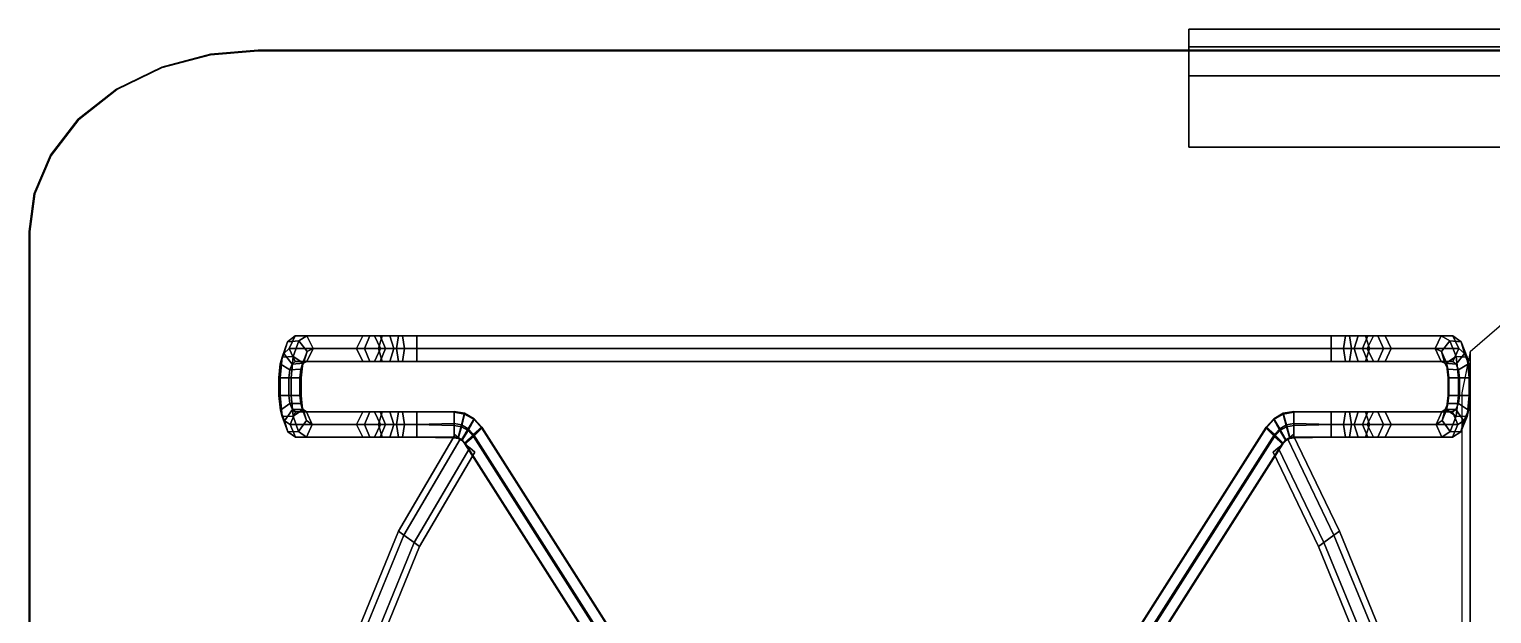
# Model space of a CAD drawing. Extents: x 126968 to 132038, y -1805 to 3860.
# Drawn here: x 127691.44 to 127716.81, y -115.13 to -104.99 of the extents above; entities that cross this region are included whole.
import ezdxf

# ---------------------------------------------------------------- set-up
doc = ezdxf.new("R2010")
doc.units = 0
doc.header["$MEASUREMENT"] = 0
doc.layers.get('0').update_dxf_attribs({"linetype": 'CONTINUOUS'})

msp = doc.modelspace()

# ---------------------------------------------------------------- meshes
mesh = msp.add_polyface()
corners = [(127711.557, -105.798, -1.026), (127743.853, -105.798, -1.026), (127711.557, -105.798, 2.504), (127743.853, -105.798, 2.504), (127743.853, -105.798, 2.504), (127743.853, -104.987, 2.504), (127711.557, -105.798, 2.504), (127711.557, -104.987, 2.504), (127743.853, -105.798, -1.026), (127743.853, -104.987, -1.026), (127743.853, -105.798, 2.504), (127743.853, -104.987, 2.504), (127711.557, -105.798, -1.026), (127711.557, -104.987, -1.026), (127743.853, -105.798, -1.026), (127743.853, -104.987, -1.026), (127711.557, -105.798, 2.504), (127711.557, -104.987, 2.504), (127711.557, -105.798, -1.026), (127711.557, -104.987, -1.026), (127711.557, -104.987, -1.026), (127743.853, -104.987, -1.026), (127711.557, -104.987, 2.504), (127743.853, -104.987, 2.504)]
mesh.append_faces([[corners[k] for k in face] for face in [(0, 1, 3, 2), (4, 5, 7, 6), (8, 9, 11, 10), (12, 13, 15, 14), (16, 17, 19, 18), (20, 22, 23, 21)]])
mesh = msp.add_polyface()
corners = [(127711.557, -105.291, 2.802), (127743.853, -105.291, 2.802), (127711.557, -105.291, 3.641), (127743.853, -105.291, 3.641), (127743.853, -105.291, 3.641), (127743.853, -104.987, 3.641), (127711.557, -105.291, 3.641), (127711.557, -104.987, 3.641), (127743.853, -105.291, 2.802), (127743.853, -104.987, 2.802), (127743.853, -105.291, 3.641), (127743.853, -104.987, 3.641), (127711.557, -105.291, 2.802), (127711.557, -104.987, 2.802), (127743.853, -105.291, 2.802), (127743.853, -104.987, 2.802), (127711.557, -105.291, 3.641), (127711.557, -104.987, 3.641), (127711.557, -105.291, 2.802), (127711.557, -104.987, 2.802), (127711.557, -104.987, 2.802), (127743.853, -104.987, 2.802), (127711.557, -104.987, 3.641), (127743.853, -104.987, 3.641)]
mesh.append_faces([[corners[k] for k in face] for face in [(0, 1, 3, 2), (4, 5, 7, 6), (8, 9, 11, 10), (12, 13, 15, 14), (16, 17, 19, 18), (20, 22, 23, 21)]])
mesh = msp.add_polyface()
corners = [(127711.557, -104.987, 2.803), (127743.853, -104.987, 2.803), (127711.557, -107.036, 2.803), (127743.853, -107.036, 2.803), (127743.853, -107.036, 2.803), (127743.853, -107.036, 2.504), (127711.557, -107.036, 2.803), (127711.557, -107.036, 2.504), (127743.853, -104.987, 2.803), (127743.853, -104.987, 2.504), (127743.853, -107.036, 2.803), (127743.853, -107.036, 2.504), (127711.557, -104.987, 2.803), (127711.557, -104.987, 2.504), (127743.853, -104.987, 2.803), (127743.853, -104.987, 2.504), (127711.557, -107.036, 2.803), (127711.557, -107.036, 2.504), (127711.557, -104.987, 2.803), (127711.557, -104.987, 2.504), (127711.557, -104.987, 2.504), (127743.853, -104.987, 2.504), (127711.557, -107.036, 2.504), (127743.853, -107.036, 2.504)]
mesh.append_faces([[corners[k] for k in face] for face in [(0, 2, 3, 1), (4, 6, 7, 5), (8, 10, 11, 9), (12, 14, 15, 13), (16, 18, 19, 17), (20, 21, 23, 22)]])
mesh = msp.add_polyface()
corners = [(127711.557, -104.987, 3.641), (127743.853, -104.987, 3.641), (127711.557, -107.036, 3.641), (127743.853, -107.036, 3.641), (127743.853, -107.036, 3.641), (127743.853, -107.036, 3.94), (127711.557, -107.036, 3.641), (127711.557, -107.036, 3.94), (127743.853, -104.987, 3.641), (127743.853, -104.987, 3.94), (127743.853, -107.036, 3.641), (127743.853, -107.036, 3.94), (127711.557, -104.987, 3.641), (127711.557, -104.987, 3.94), (127743.853, -104.987, 3.641), (127743.853, -104.987, 3.94), (127711.557, -107.036, 3.641), (127711.557, -107.036, 3.94), (127711.557, -104.987, 3.641), (127711.557, -104.987, 3.94), (127711.557, -104.987, 3.94), (127743.853, -104.987, 3.94), (127711.557, -107.036, 3.94), (127743.853, -107.036, 3.94)]
mesh.append_faces([[corners[k] for k in face] for face in [(0, 1, 3, 2), (4, 5, 7, 6), (8, 9, 11, 10), (12, 13, 15, 14), (16, 17, 19, 18), (20, 22, 23, 21)]])
mesh = msp.add_polyface()
corners = [(127760, -167.68, 1.328), (127760.828, -167.611, 1.345), (127761.67, -167.389, 1.402), (127762.457, -167.006, 1.499), (127763.119, -166.482, 1.632), (127763.602, -165.858, 1.79), (127763.883, -165.192, 1.959), (127763.971, -164.537, 2.125), (127760, -167.68, 0.53), (127760.828, -167.611, 0.548), (127761.67, -167.389, 0.604), (127762.457, -167.006, 0.701), (127763.119, -166.482, 0.834), (127763.602, -165.858, 0.992), (127763.883, -165.192, 1.162), (127763.971, -164.537, 1.328), (127763.971, -108.495, 3.621), (127763.883, -107.84, 3.621), (127763.602, -107.173, 3.621), (127763.119, -106.55, 3.621), (127762.457, -106.026, 3.621), (127761.67, -105.643, 3.621), (127760.828, -105.421, 3.621), (127760, -105.352, 3.621), (127763.971, -108.495, 2.823), (127763.883, -107.84, 2.823), (127763.602, -107.173, 2.823), (127763.119, -106.55, 2.823), (127762.457, -106.026, 2.823), (127761.67, -105.643, 2.823), (127760.828, -105.421, 2.823), (127760, -105.352, 2.823), (127695.41, -105.352, 3.621), (127694.582, -105.421, 3.621), (127693.74, -105.643, 3.621), (127692.953, -106.026, 3.621), (127692.291, -106.55, 3.621), (127691.808, -107.173, 3.621), (127691.527, -107.84, 3.621), (127691.44, -108.495, 3.621), (127695.41, -105.352, 2.823), (127694.582, -105.421, 2.823), (127693.74, -105.643, 2.823), (127692.953, -106.026, 2.823), (127692.291, -106.55, 2.823), (127691.808, -107.173, 2.823), (127691.527, -107.84, 2.823), (127691.44, -108.495, 2.823), (127691.44, -164.537, 1.328), (127691.527, -165.192, 1.162), (127691.808, -165.858, 0.992), (127692.291, -166.482, 0.834), (127692.953, -167.006, 0.701), (127693.74, -167.389, 0.604), (127694.582, -167.611, 0.548), (127695.41, -167.68, 0.53), (127691.44, -164.537, 2.125), (127691.527, -165.192, 1.959), (127691.808, -165.858, 1.79), (127692.291, -166.482, 1.632), (127692.953, -167.006, 1.499), (127693.74, -167.389, 1.402), (127694.582, -167.611, 1.345), (127695.41, -167.68, 1.328), (127763.971, -164.537, 2.125), (127763.971, -159.421, 2.859), (127763.971, -152.615, 3.399), (127763.971, -144.12, 3.745), (127763.971, -133.935, 3.898), (127763.971, -122.06, 3.856), (127763.971, -108.495, 3.621), (127763.971, -164.537, 1.328), (127763.971, -159.421, 2.062), (127763.971, -152.615, 2.602), (127763.971, -144.12, 2.948), (127763.971, -133.935, 3.1), (127763.971, -122.06, 3.059), (127763.971, -108.495, 2.823), (127691.44, -164.537, 2.125), (127691.44, -159.421, 2.859), (127691.44, -152.615, 3.399), (127691.44, -144.12, 3.745), (127691.44, -133.935, 3.898), (127691.44, -122.06, 3.856), (127691.44, -108.495, 3.621), (127691.44, -164.537, 1.328), (127691.44, -159.421, 2.062), (127691.44, -152.615, 2.602), (127691.44, -144.12, 2.948), (127691.44, -133.935, 3.1), (127691.44, -122.06, 3.059), (127691.44, -108.495, 2.823), (127695.41, -167.68, 1.328), (127760, -167.68, 1.328), (127695.41, -167.68, 0.53), (127760, -167.68, 0.53), (127760, -105.352, 3.621), (127695.41, -105.352, 3.621), (127760, -105.352, 2.823), (127695.41, -105.352, 2.823)]
mesh.append_faces([[corners[k] for k in face] for face in [(0, 8, 9, 1), (1, 9, 10, 2), (2, 10, 11, 3), (3, 11, 12, 4), (4, 12, 13, 5), (5, 13, 14, 6), (6, 14, 15, 7), (16, 24, 25, 17), (17, 25, 26, 18), (18, 26, 27, 19), (19, 27, 28, 20), (20, 28, 29, 21), (21, 29, 30, 22), (22, 30, 31, 23), (32, 40, 41, 33), (33, 41, 42, 34), (34, 42, 43, 35), (35, 43, 44, 36), (36, 44, 45, 37), (37, 45, 46, 38), (38, 46, 47, 39), (48, 49, 57, 56), (49, 50, 58, 57), (50, 51, 59, 58), (51, 52, 60, 59), (52, 53, 61, 60), (53, 54, 62, 61), (54, 55, 63, 62), (64, 71, 72, 65), (65, 72, 73, 66), (66, 73, 74, 67), (67, 74, 75, 68), (68, 75, 76, 69), (69, 76, 77, 70), (78, 79, 86, 85), (79, 80, 87, 86), (80, 81, 88, 87), (81, 82, 89, 88), (82, 83, 90, 89), (83, 84, 91, 90), (92, 94, 95, 93), (96, 98, 99, 97)]])
mesh = msp.add_polyface()
corners = [(127760, -167.67, 1.328), (127760.826, -167.601, 1.345), (127761.665, -167.379, 1.402), (127762.449, -166.998, 1.499), (127763.109, -166.475, 1.632), (127763.591, -165.854, 1.79), (127763.871, -165.19, 1.959), (127763.958, -164.537, 2.125), (127760, -167.67, 0.53), (127760.826, -167.601, 0.548), (127761.665, -167.379, 0.604), (127762.449, -166.998, 0.701), (127763.109, -166.475, 0.834), (127763.591, -165.854, 0.992), (127763.871, -165.19, 1.162), (127763.958, -164.537, 1.328), (127763.958, -108.495, 3.621), (127763.871, -107.842, 3.621), (127763.591, -107.178, 3.621), (127763.109, -106.556, 3.621), (127762.449, -106.034, 3.621), (127761.665, -105.652, 3.621), (127760.826, -105.431, 3.621), (127760, -105.362, 3.621), (127763.958, -108.495, 2.823), (127763.871, -107.842, 2.823), (127763.591, -107.178, 2.823), (127763.109, -106.556, 2.823), (127762.449, -106.034, 2.823), (127761.665, -105.652, 2.823), (127760.826, -105.431, 2.823), (127760, -105.362, 2.823), (127695.41, -105.362, 3.621), (127694.585, -105.431, 3.621), (127693.746, -105.652, 3.621), (127692.961, -106.034, 3.621), (127692.301, -106.556, 3.621), (127691.819, -107.178, 3.621), (127691.539, -107.842, 3.621), (127691.452, -108.495, 3.621), (127695.41, -105.362, 2.823), (127694.585, -105.431, 2.823), (127693.746, -105.652, 2.823), (127692.961, -106.034, 2.823), (127692.301, -106.556, 2.823), (127691.819, -107.178, 2.823), (127691.539, -107.842, 2.823), (127691.452, -108.495, 2.823), (127691.452, -164.537, 1.328), (127691.539, -165.19, 1.162), (127691.819, -165.854, 0.992), (127692.301, -166.475, 0.834), (127692.961, -166.998, 0.701), (127693.746, -167.379, 0.604), (127694.585, -167.601, 0.548), (127695.41, -167.67, 0.53), (127691.452, -164.537, 2.125), (127691.539, -165.19, 1.959), (127691.819, -165.854, 1.79), (127692.301, -166.475, 1.632), (127692.961, -166.998, 1.499), (127693.746, -167.379, 1.402), (127694.585, -167.601, 1.345), (127695.41, -167.67, 1.328), (127763.958, -164.537, 2.125), (127763.958, -159.421, 2.859), (127763.958, -152.615, 3.399), (127763.958, -144.12, 3.745), (127763.958, -133.935, 3.898), (127763.958, -122.06, 3.856), (127763.958, -108.495, 3.621), (127763.958, -164.537, 1.328), (127763.958, -159.421, 2.062), (127763.958, -152.615, 2.602), (127763.958, -144.12, 2.948), (127763.958, -133.935, 3.1), (127763.958, -122.06, 3.059), (127763.958, -108.495, 2.823), (127691.452, -164.537, 2.125), (127691.452, -159.421, 2.859), (127691.452, -152.615, 3.399), (127691.452, -144.12, 3.745), (127691.452, -133.935, 3.898), (127691.452, -122.06, 3.856), (127691.452, -108.495, 3.621), (127691.452, -164.537, 1.328), (127691.452, -159.421, 2.062), (127691.452, -152.615, 2.602), (127691.452, -144.12, 2.948), (127691.452, -133.935, 3.1), (127691.452, -122.06, 3.059), (127691.452, -108.495, 2.823), (127695.41, -167.67, 1.328), (127760, -167.67, 1.328), (127695.41, -167.67, 0.53), (127760, -167.67, 0.53), (127760, -105.362, 3.621), (127695.41, -105.362, 3.621), (127760, -105.362, 2.823), (127695.41, -105.362, 2.823)]
mesh.append_faces([[corners[k] for k in face] for face in [(0, 8, 9, 1), (1, 9, 10, 2), (2, 10, 11, 3), (3, 11, 12, 4), (4, 12, 13, 5), (5, 13, 14, 6), (6, 14, 15, 7), (16, 24, 25, 17), (17, 25, 26, 18), (18, 26, 27, 19), (19, 27, 28, 20), (20, 28, 29, 21), (21, 29, 30, 22), (22, 30, 31, 23), (32, 40, 41, 33), (33, 41, 42, 34), (34, 42, 43, 35), (35, 43, 44, 36), (36, 44, 45, 37), (37, 45, 46, 38), (38, 46, 47, 39), (48, 49, 57, 56), (49, 50, 58, 57), (50, 51, 59, 58), (51, 52, 60, 59), (52, 53, 61, 60), (53, 54, 62, 61), (54, 55, 63, 62), (64, 71, 72, 65), (65, 72, 73, 66), (66, 73, 74, 67), (67, 74, 75, 68), (68, 75, 76, 69), (69, 76, 77, 70), (78, 79, 86, 85), (79, 80, 87, 86), (80, 81, 88, 87), (81, 82, 89, 88), (82, 83, 90, 89), (83, 84, 91, 90), (92, 94, 95, 93), (96, 98, 99, 97)]])
mesh = msp.add_polyface()
corners = [(127718.728, -111.295, -2.634), (127718.728, -155.412, -2.634), (127718.655, -110.588, -2.485), (127718.655, -110.588, -2.485), (127718.655, -156.119, -2.485), (127718.655, -156.119, -2.485), (127717.77, -110.005, -2.063), (127717.77, -110.005, -2.063), (127717.77, -156.701, -2.21), (127717.77, -156.701, -2.21), (127717.769, -109.65, -1.444), (127717.769, -109.65, -1.444), (127717.769, -157.057, -1.444), (127717.769, -157.057, -1.444), (127717.11, -109.65, -1.444), (127717.11, -109.65, -1.444), (127717.11, -157.057, -1.444), (127717.11, -157.057, -1.444), (127717.109, -110.005, -2.063), (127717.109, -110.005, -2.063), (127717.109, -156.701, -2.196), (127717.109, -156.701, -2.196), (127716.436, -110.588, -2.485), (127716.436, -110.588, -2.485), (127716.436, -156.119, -2.485), (127716.436, -156.119, -2.485), (127716.295, -111.295, -2.634), (127716.295, -155.412, -2.634)]
mesh.append_faces([[corners[k] for k in face] for face in [(14, 16, 13, 11), (26, 27, 25, 23), (1, 0, 2, 4), (22, 24, 20, 18), (5, 3, 7, 9), (19, 21, 17, 15), (8, 6, 10, 12)]])
mesh = msp.add_polyface()
corners = [(127696.346, -111.847, -2.078), (127696.251, -111.777, -2.299), (127696.193, -111.587, -2.145), (127696.249, -111.626, -2.021), (127696.006, -111.589, -2.037), (127696.061, -111.626, -1.912), (127695.868, -111.782, -2.079), (127695.964, -111.847, -1.855), (127696.183, -111.59, -2.458), (127696.151, -111.482, -2.233), (127695.962, -111.485, -2.13), (127695.796, -111.598, -2.247), (127695.769, -111.341, -2.31), (127695.792, -111.341, -2.561), (127695.828, -111.706, -2.472), (127695.983, -111.341, -2.66), (127696.017, -111.703, -2.575), (127696.159, -111.341, -2.514), (127696.136, -111.341, -2.264), (127695.945, -111.341, -2.164), (127696.159, -111.036, -2.514), (127695.983, -111.036, -2.66), (127695.792, -111.036, -2.561), (127695.769, -111.036, -2.31), (127695.945, -111.036, -2.164), (127696.136, -111.036, -2.264), (127697.43, -110.751, 0.595), (127697.226, -110.751, 0.65), (127696.053, -110.751, -1.938), (127696.257, -110.751, -1.995), (127697.119, -110.529, 0.679), (127695.947, -110.529, -1.909), (127697.226, -110.308, 0.65), (127696.053, -110.308, -1.938), (127697.43, -110.308, 0.595), (127696.257, -110.308, -1.995), (127697.536, -110.529, 0.566), (127696.363, -110.529, -2.024), (127697.43, -111.626, 0.595), (127697.536, -111.847, 0.566), (127697.226, -111.626, 0.65), (127697.119, -111.847, 0.679), (127696.198, -110.78, -2.128), (127696.262, -110.578, -2.265), (127696, -110.798, -2.054), (127695.857, -110.616, -2.114), (127695.921, -110.415, -2.251), (127696.118, -110.397, -2.324), (127696.152, -110.889, -2.229), (127696.185, -110.774, -2.45), (127695.961, -110.898, -2.133), (127695.794, -110.792, -2.254), (127695.827, -110.677, -2.476), (127696.018, -110.668, -2.572)]
mesh.append_faces([[corners[k] for k in face] for face in [(0, 1, 2, 3), (3, 2, 4, 5), (5, 4, 6, 7), (1, 8, 9, 2), (2, 9, 10, 4), (4, 10, 11, 6), (11, 12, 13, 14), (14, 13, 15, 16), (16, 15, 17, 8), (8, 17, 18, 9), (9, 18, 19, 10), (10, 19, 12, 11), (20, 17, 15, 21), (21, 15, 13, 22), (22, 13, 12, 23), (23, 12, 19, 24), (24, 19, 18, 25), (25, 18, 17, 20), (26, 27, 28, 29), (27, 30, 31, 28), (30, 32, 33, 31), (32, 34, 35, 33), (34, 36, 37, 35), (0, 3, 38, 39), (3, 5, 40, 38), (5, 7, 41, 40), (37, 29, 42, 43), (29, 28, 44, 42), (28, 31, 45, 44), (31, 33, 46, 45), (33, 35, 47, 46), (35, 37, 43, 47), (43, 42, 48, 49), (42, 44, 50, 48), (44, 45, 51, 50), (45, 46, 52, 51), (46, 47, 53, 52), (47, 43, 49, 53), (49, 48, 25, 20), (48, 50, 24, 25), (50, 51, 23, 24), (51, 52, 22, 23), (52, 53, 21, 22), (53, 49, 20, 21)]])
mesh = msp.add_polyface()
corners = [(127698.161, -111.626, 1.514), (127698.81, -111.635, 1.528), (127698.81, -111.619, 1.284), (127698.161, -111.626, 1.27), (127698.81, -111.832, 1.144), (127698.161, -111.847, 1.143), (127697.536, -110.529, 0.566), (127697.43, -110.751, 0.595), (127696.257, -110.751, -1.995), (127696.363, -110.529, -2.024), (127698.161, -111.847, 1.641), (127697.845, -111.626, 1.452), (127697.809, -111.847, 1.572), (127697.914, -111.626, 1.222), (127697.95, -111.847, 1.101), (127697.564, -111.626, 1.272), (127697.496, -111.847, 1.372), (127697.694, -111.626, 1.081), (127697.762, -111.847, 0.981), (127697.35, -111.626, 0.994), (127697.257, -111.847, 1.063), (127697.527, -111.626, 0.864), (127697.619, -111.847, 0.796), (127697.226, -111.626, 0.65), (127697.119, -111.847, 0.679), (127697.43, -111.626, 0.595), (127697.536, -111.847, 0.566), (127698.161, -110.529, 1.143), (127698.161, -110.751, 1.27), (127697.914, -110.751, 1.222), (127697.95, -110.529, 1.101), (127698.161, -110.751, 1.514), (127697.845, -110.751, 1.452), (127698.161, -110.529, 1.641), (127697.809, -110.529, 1.572), (127698.161, -110.308, 1.514), (127697.845, -110.308, 1.452), (127698.161, -110.308, 1.27), (127697.914, -110.308, 1.222), (127697.694, -110.751, 1.081), (127697.762, -110.529, 0.981), (127697.564, -110.751, 1.272), (127697.496, -110.529, 1.372), (127697.564, -110.308, 1.272), (127697.694, -110.308, 1.081), (127697.527, -110.751, 0.864), (127697.619, -110.529, 0.796), (127697.35, -110.751, 0.994), (127697.257, -110.529, 1.063), (127697.35, -110.308, 0.994), (127697.527, -110.308, 0.864), (127697.226, -110.751, 0.65), (127697.119, -110.529, 0.679), (127697.226, -110.308, 0.65), (127697.43, -110.308, 0.595), (127698.81, -111.832, 1.144), (127698.81, -111.619, 1.284), (127698.992, -111.652, 1.284), (127698.937, -111.854, 1.144), (127698.992, -111.667, 1.528), (127699.157, -111.762, 1.528), (127699.157, -111.746, 1.284), (127714.027, -110.529, 1.641), (127714.027, -110.308, 1.514), (127698.161, -110.308, 1.514), (127698.161, -110.529, 1.641), (127714.027, -110.308, 1.27), (127698.161, -110.308, 1.27), (127714.027, -110.529, 1.143), (127698.161, -110.529, 1.143)]
mesh.append_faces([[corners[k] for k in face] for face in [(0, 1, 2, 3), (3, 2, 4, 5), (6, 7, 8, 9), (10, 0, 11, 12), (0, 3, 13, 11), (3, 5, 14, 13), (12, 11, 15, 16), (11, 13, 17, 15), (13, 14, 18, 17), (16, 15, 19, 20), (15, 17, 21, 19), (17, 18, 22, 21), (20, 19, 23, 24), (19, 21, 25, 23), (21, 22, 26, 25), (27, 28, 29, 30), (28, 31, 32, 29), (31, 33, 34, 32), (33, 35, 36, 34), (35, 37, 38, 36), (37, 27, 30, 38), (30, 29, 39, 40), (29, 32, 41, 39), (32, 34, 42, 41), (34, 36, 43, 42), (36, 38, 44, 43), (38, 30, 40, 44), (40, 39, 45, 46), (39, 41, 47, 45), (41, 42, 48, 47), (42, 43, 49, 48), (43, 44, 50, 49), (44, 40, 46, 50), (46, 45, 7, 6), (45, 47, 51, 7), (47, 48, 52, 51), (48, 49, 53, 52), (49, 50, 54, 53), (50, 46, 6, 54), (55, 56, 57, 58), (56, 1, 59, 57), (57, 59, 60, 61), (62, 63, 64, 65), (63, 66, 67, 64), (66, 68, 69, 67)]])
mesh = msp.add_polyface()
corners = [(127714.027, -111.626, 1.514), (127714.027, -111.626, 1.27), (127713.378, -111.619, 1.284), (127713.378, -111.635, 1.528), (127714.027, -111.847, 1.143), (127713.378, -111.832, 1.144), (127714.027, -111.847, 1.641), (127714.379, -111.847, 1.572), (127714.343, -111.626, 1.452), (127714.274, -111.626, 1.222), (127714.238, -111.847, 1.101), (127714.692, -111.847, 1.372), (127714.624, -111.626, 1.272), (127714.494, -111.626, 1.081), (127714.426, -111.847, 0.981), (127714.931, -111.847, 1.063), (127714.838, -111.626, 0.994), (127714.662, -111.626, 0.864), (127714.569, -111.847, 0.796), (127715.069, -111.847, 0.679), (127714.962, -111.626, 0.65), (127714.759, -111.626, 0.595), (127714.652, -111.847, 0.566), (127714.027, -110.529, 1.143), (127714.238, -110.529, 1.101), (127714.274, -110.751, 1.222), (127714.027, -110.751, 1.27), (127714.343, -110.751, 1.452), (127714.027, -110.751, 1.514), (127714.379, -110.529, 1.572), (127714.027, -110.529, 1.641), (127714.343, -110.308, 1.452), (127714.027, -110.308, 1.514), (127714.274, -110.308, 1.222), (127714.027, -110.308, 1.27), (127714.426, -110.529, 0.981), (127714.494, -110.751, 1.081), (127714.624, -110.751, 1.272), (127714.692, -110.529, 1.372), (127714.624, -110.308, 1.272), (127714.494, -110.308, 1.081), (127714.569, -110.529, 0.796), (127714.662, -110.751, 0.864), (127714.838, -110.751, 0.994), (127714.931, -110.529, 1.063), (127714.838, -110.308, 0.994), (127714.662, -110.308, 0.864), (127714.652, -110.529, 0.566), (127714.759, -110.751, 0.595), (127714.962, -110.751, 0.65), (127715.069, -110.529, 0.679), (127714.962, -110.308, 0.65), (127714.759, -110.308, 0.595), (127698.161, -110.751, 1.27), (127698.161, -110.529, 1.143), (127698.161, -110.751, 1.514), (127698.161, -110.529, 1.641), (127713.378, -111.832, 1.144), (127713.251, -111.854, 1.144), (127713.196, -111.652, 1.284), (127713.378, -111.619, 1.284), (127713.196, -111.667, 1.528), (127713.378, -111.635, 1.528), (127713.031, -111.746, 1.284), (127713.031, -111.762, 1.528)]
mesh.append_faces([[corners[k] for k in face] for face in [(0, 1, 2, 3), (1, 4, 5, 2), (6, 7, 8, 0), (0, 8, 9, 1), (1, 9, 10, 4), (7, 11, 12, 8), (8, 12, 13, 9), (9, 13, 14, 10), (11, 15, 16, 12), (12, 16, 17, 13), (13, 17, 18, 14), (15, 19, 20, 16), (16, 20, 21, 17), (17, 21, 22, 18), (23, 24, 25, 26), (26, 25, 27, 28), (28, 27, 29, 30), (30, 29, 31, 32), (32, 31, 33, 34), (34, 33, 24, 23), (24, 35, 36, 25), (25, 36, 37, 27), (27, 37, 38, 29), (29, 38, 39, 31), (31, 39, 40, 33), (33, 40, 35, 24), (35, 41, 42, 36), (36, 42, 43, 37), (37, 43, 44, 38), (38, 44, 45, 39), (39, 45, 46, 40), (40, 46, 41, 35), (41, 47, 48, 42), (42, 48, 49, 43), (43, 49, 50, 44), (44, 50, 51, 45), (45, 51, 52, 46), (46, 52, 47, 41), (23, 26, 53, 54), (26, 28, 55, 53), (28, 30, 56, 55), (57, 58, 59, 60), (60, 59, 61, 62), (59, 63, 64, 61)]])
mesh = msp.add_polyface()
corners = [(127715.85, -111.847, -2.08), (127715.946, -111.626, -2.019), (127716.006, -111.587, -2.14), (127715.953, -111.777, -2.297), (127716.129, -111.626, -1.901), (127716.189, -111.589, -2.023), (127716.225, -111.847, -1.839), (127716.329, -111.782, -2.059), (127716.051, -111.482, -2.226), (127716.027, -111.59, -2.452), (127716.236, -111.485, -2.114), (127716.406, -111.598, -2.223), (127716.383, -111.706, -2.449), (127716.421, -111.341, -2.536), (127716.436, -111.341, -2.285), (127716.197, -111.703, -2.562), (127716.234, -111.341, -2.645), (127716.053, -111.341, -2.508), (127716.067, -111.341, -2.256), (127716.254, -111.341, -2.147), (127716.053, -111.036, -2.508), (127716.234, -111.036, -2.645), (127716.421, -111.036, -2.536), (127716.436, -111.036, -2.285), (127716.254, -111.036, -2.147), (127716.067, -111.036, -2.256), (127714.652, -110.529, 0.566), (127715.831, -110.529, -2.028), (127715.937, -110.751, -1.993), (127714.759, -110.751, 0.595), (127716.138, -110.751, -1.927), (127714.962, -110.751, 0.65), (127716.243, -110.529, -1.892), (127715.069, -110.529, 0.679), (127716.138, -110.308, -1.927), (127714.962, -110.308, 0.65), (127715.937, -110.308, -1.993), (127714.759, -110.308, 0.595), (127714.652, -111.847, 0.566), (127714.759, -111.626, 0.595), (127714.962, -111.626, 0.65), (127715.069, -111.847, 0.679), (127715.942, -110.578, -2.263), (127716, -110.78, -2.123), (127716.195, -110.798, -2.04), (127716.34, -110.616, -2.093), (127716.282, -110.415, -2.233), (127716.087, -110.397, -2.316), (127716.025, -110.774, -2.445), (127716.05, -110.889, -2.222), (127716.237, -110.898, -2.117), (127716.408, -110.792, -2.23), (127716.383, -110.677, -2.453), (127716.196, -110.668, -2.558)]
mesh.append_faces([[corners[k] for k in face] for face in [(0, 1, 2, 3), (1, 4, 5, 2), (4, 6, 7, 5), (3, 2, 8, 9), (2, 5, 10, 8), (5, 7, 11, 10), (11, 12, 13, 14), (12, 15, 16, 13), (15, 9, 17, 16), (9, 8, 18, 17), (8, 10, 19, 18), (10, 11, 14, 19), (20, 21, 16, 17), (21, 22, 13, 16), (22, 23, 14, 13), (23, 24, 19, 14), (24, 25, 18, 19), (25, 20, 17, 18), (26, 27, 28, 29), (29, 28, 30, 31), (31, 30, 32, 33), (33, 32, 34, 35), (35, 34, 36, 37), (37, 36, 27, 26), (0, 38, 39, 1), (1, 39, 40, 4), (4, 40, 41, 6), (27, 42, 43, 28), (28, 43, 44, 30), (30, 44, 45, 32), (32, 45, 46, 34), (34, 46, 47, 36), (36, 47, 42, 27), (42, 48, 49, 43), (43, 49, 50, 44), (44, 50, 51, 45), (45, 51, 52, 46), (46, 52, 53, 47), (47, 53, 48, 42), (48, 20, 25, 49), (49, 25, 24, 50), (50, 24, 23, 51), (51, 23, 22, 52), (52, 22, 21, 53), (53, 21, 20, 48)]])
mesh = msp.add_polyface()
corners = [(127695.964, -111.847, -1.855), (127695.868, -111.782, -2.079), (127695.926, -111.972, -2.234), (127696.061, -112.069, -1.912), (127696.113, -111.97, -2.341), (127696.249, -112.069, -2.021), (127696.251, -111.777, -2.299), (127696.346, -111.847, -2.078), (127695.796, -111.598, -2.247), (127695.828, -111.706, -2.472), (127696.017, -111.703, -2.575), (127696.183, -111.59, -2.458), (127698.161, -111.847, 1.143), (127698.81, -111.832, 1.144), (127698.81, -112.06, 1.257), (127698.161, -112.069, 1.27), (127698.81, -112.076, 1.5), (127698.161, -112.069, 1.514), (127698.81, -111.863, 1.641), (127698.161, -111.847, 1.641), (127698.81, -111.635, 1.528), (127698.161, -111.626, 1.514), (127697.226, -112.069, 0.65), (127697.119, -111.847, 0.679), (127697.43, -112.069, 0.595), (127697.536, -111.847, 0.566), (127697.914, -112.069, 1.222), (127697.95, -111.847, 1.101), (127697.845, -112.069, 1.452), (127697.809, -111.847, 1.572), (127697.694, -112.069, 1.081), (127697.762, -111.847, 0.981), (127697.564, -112.069, 1.272), (127697.496, -111.847, 1.372), (127697.527, -112.069, 0.864), (127697.619, -111.847, 0.796), (127697.35, -112.069, 0.994), (127697.257, -111.847, 1.063), (127698.81, -112.076, 1.5), (127698.882, -112.089, 1.5), (127698.937, -111.886, 1.641), (127698.81, -112.06, 1.257), (127698.882, -112.073, 1.257), (127698.81, -111.832, 1.144), (127698.937, -111.854, 1.144), (127698.992, -111.667, 1.528), (127698.947, -112.126, 1.5), (127699.052, -111.952, 1.641), (127698.947, -112.11, 1.257), (127699.052, -111.92, 1.144), (127698.992, -111.652, 1.284), (127699.157, -111.746, 1.284), (127699.157, -111.762, 1.528), (127698.999, -112.184, 1.5), (127699.145, -112.055, 1.641), (127698.999, -112.168, 1.257), (127699.145, -112.023, 1.144), (127698.999, -112.168, 1.257), (127699.292, -111.894, 1.284), (127699.292, -111.91, 1.528), (127697.848, -113.699, 1.379), (127698.83, -112.022, 1.379), (127698.916, -112.101, 1.161), (127697.941, -113.767, 1.161), (127699.082, -112.252, 1.161), (127698.119, -113.898, 1.161), (127698.119, -113.898, 1.596), (127699.082, -112.252, 1.596), (127698.916, -112.101, 1.596), (127697.941, -113.767, 1.596), (127698.83, -112.022, 1.379), (127697.848, -113.699, 1.379)]
mesh.append_faces([[corners[k] for k in face] for face in [(0, 1, 2, 3), (3, 2, 4, 5), (5, 4, 6, 7), (1, 8, 9, 2), (2, 9, 10, 4), (4, 10, 11, 6), (12, 13, 14, 15), (15, 14, 16, 17), (17, 16, 18, 19), (19, 18, 20, 21), (0, 3, 22, 23), (3, 5, 24, 22), (5, 7, 25, 24), (12, 15, 26, 27), (15, 17, 28, 26), (17, 19, 29, 28), (27, 26, 30, 31), (26, 28, 32, 30), (28, 29, 33, 32), (31, 30, 34, 35), (30, 32, 36, 34), (32, 33, 37, 36), (35, 34, 24, 25), (34, 36, 22, 24), (36, 37, 23, 22), (18, 38, 39, 40), (38, 41, 42, 39), (41, 43, 44, 42), (20, 18, 40, 45), (40, 39, 46, 47), (39, 42, 48, 46), (42, 44, 49, 48), (44, 50, 51, 49), (45, 40, 47, 52), (47, 46, 53, 54), (46, 48, 55, 53), (48, 49, 56, 57), (49, 51, 58, 56), (51, 52, 59, 58), (52, 47, 54, 59), (60, 61, 62, 63), (63, 62, 64, 65), (66, 67, 68, 69), (69, 68, 70, 71)]])
mesh = msp.add_polyface()
corners = [(127716.225, -111.847, -1.839), (127716.129, -112.069, -1.901), (127716.276, -111.972, -2.216), (127716.329, -111.782, -2.059), (127715.946, -112.069, -2.019), (127716.092, -111.97, -2.333), (127715.85, -111.847, -2.08), (127715.953, -111.777, -2.297), (127716.383, -111.706, -2.449), (127716.406, -111.598, -2.223), (127716.197, -111.703, -2.562), (127716.027, -111.59, -2.452), (127714.027, -111.847, 1.143), (127714.027, -112.069, 1.27), (127713.378, -112.06, 1.257), (127713.378, -111.832, 1.144), (127714.027, -112.069, 1.514), (127713.378, -112.076, 1.5), (127714.027, -111.847, 1.641), (127713.378, -111.863, 1.641), (127714.027, -111.626, 1.514), (127713.378, -111.635, 1.528), (127715.069, -111.847, 0.679), (127714.962, -112.069, 0.65), (127714.759, -112.069, 0.595), (127714.652, -111.847, 0.566), (127714.238, -111.847, 1.101), (127714.274, -112.069, 1.222), (127714.343, -112.069, 1.452), (127714.379, -111.847, 1.572), (127714.426, -111.847, 0.981), (127714.494, -112.069, 1.081), (127714.624, -112.069, 1.272), (127714.692, -111.847, 1.372), (127714.569, -111.847, 0.796), (127714.662, -112.069, 0.864), (127714.838, -112.069, 0.994), (127714.931, -111.847, 1.063), (127713.378, -111.863, 1.641), (127713.251, -111.886, 1.641), (127713.306, -112.089, 1.5), (127713.378, -112.076, 1.5), (127713.306, -112.073, 1.257), (127713.378, -112.06, 1.257), (127713.251, -111.854, 1.144), (127713.378, -111.832, 1.144), (127713.378, -111.635, 1.528), (127713.196, -111.667, 1.528), (127713.136, -111.952, 1.641), (127713.241, -112.126, 1.5), (127713.241, -112.11, 1.257), (127713.136, -111.92, 1.144), (127713.031, -111.746, 1.284), (127713.196, -111.652, 1.284), (127713.031, -111.762, 1.528), (127713.043, -112.055, 1.641), (127713.189, -112.184, 1.5), (127713.189, -112.168, 1.257), (127713.043, -112.023, 1.144), (127712.896, -111.894, 1.284), (127712.896, -111.91, 1.528), (127714.168, -113.699, 1.379), (127714.075, -113.767, 1.161), (127713.272, -112.101, 1.161), (127713.358, -112.022, 1.379), (127713.898, -113.898, 1.161), (127713.106, -112.252, 1.161), (127713.898, -113.898, 1.596), (127714.075, -113.767, 1.596), (127713.272, -112.101, 1.596), (127713.106, -112.252, 1.596), (127714.168, -113.699, 1.379), (127713.358, -112.022, 1.379)]
mesh.append_faces([[corners[k] for k in face] for face in [(0, 1, 2, 3), (1, 4, 5, 2), (4, 6, 7, 5), (3, 2, 8, 9), (2, 5, 10, 8), (5, 7, 11, 10), (12, 13, 14, 15), (13, 16, 17, 14), (16, 18, 19, 17), (18, 20, 21, 19), (0, 22, 23, 1), (1, 23, 24, 4), (4, 24, 25, 6), (12, 26, 27, 13), (13, 27, 28, 16), (16, 28, 29, 18), (26, 30, 31, 27), (27, 31, 32, 28), (28, 32, 33, 29), (30, 34, 35, 31), (31, 35, 36, 32), (32, 36, 37, 33), (34, 25, 24, 35), (35, 24, 23, 36), (36, 23, 22, 37), (38, 39, 40, 41), (41, 40, 42, 43), (43, 42, 44, 45), (46, 47, 39, 38), (39, 48, 49, 40), (40, 49, 50, 42), (42, 50, 51, 44), (44, 51, 52, 53), (47, 54, 48, 39), (48, 55, 56, 49), (49, 56, 57, 50), (50, 57, 58, 51), (51, 58, 59, 52), (52, 59, 60, 54), (54, 60, 55, 48), (61, 62, 63, 64), (62, 65, 66, 63), (67, 68, 69, 70), (68, 71, 72, 69)]])
mesh = msp.add_polyface()
corners = [(127698.999, -112.168, 1.257), (127704.55, -120.887, 1.258), (127704.543, -120.893, 1.51), (127698.999, -112.184, 1.5), (127704.681, -120.762, 1.641), (127699.145, -112.055, 1.641), (127704.832, -120.621, 1.526), (127699.292, -111.91, 1.528), (127704.838, -120.615, 1.274), (127699.292, -111.894, 1.284), (127704.7, -120.745, 1.143), (127699.145, -112.023, 1.144), (127704.742, -121.446, 1.258), (127704.69, -121.139, 1.258), (127704.872, -121.067, 1.143), (127704.934, -121.446, 1.143), (127704.734, -121.446, 1.51), (127704.683, -121.142, 1.51), (127704.91, -121.446, 1.641), (127704.85, -121.076, 1.641), (127705.102, -121.446, 1.526), (127705.032, -121.004, 1.526), (127705.11, -121.446, 1.274), (127705.04, -121.001, 1.274), (127696.116, -121.446, 1.379), (127696.253, -119.399, 1.379), (127696.361, -119.419, 1.161), (127696.225, -121.446, 1.161), (127696.567, -119.458, 1.161), (127696.435, -121.446, 1.161), (127696.675, -119.478, 1.379), (127696.544, -121.446, 1.379), (127696.567, -119.458, 1.596), (127696.435, -121.446, 1.596), (127696.361, -119.419, 1.596), (127696.225, -121.446, 1.596), (127696.253, -119.399, 1.379), (127696.116, -121.446, 1.379), (127696.565, -117.402, 1.379), (127696.67, -117.441, 1.161), (127696.869, -117.516, 1.161), (127696.973, -117.555, 1.379), (127696.869, -117.516, 1.596), (127696.67, -117.441, 1.596), (127696.565, -117.402, 1.379), (127697.11, -115.495, 1.379), (127697.209, -115.55, 1.161), (127697.398, -115.655, 1.161), (127697.497, -115.71, 1.379), (127697.398, -115.655, 1.596), (127697.209, -115.55, 1.596), (127697.11, -115.495, 1.379), (127697.848, -113.699, 1.379), (127697.941, -113.767, 1.161), (127698.119, -113.898, 1.161), (127698.212, -113.966, 1.379), (127698.119, -113.898, 1.596), (127697.941, -113.767, 1.596), (127697.848, -113.699, 1.379), (127699.082, -112.252, 1.161), (127699.169, -112.33, 1.379), (127699.082, -112.252, 1.596)]
mesh.append_faces([[corners[k] for k in face] for face in [(0, 1, 2, 3), (3, 2, 4, 5), (5, 4, 6, 7), (7, 6, 8, 9), (9, 8, 10, 11), (11, 10, 1, 0), (12, 13, 14, 15), (13, 1, 10, 14), (16, 17, 13, 12), (17, 2, 1, 13), (18, 19, 17, 16), (19, 4, 2, 17), (20, 21, 19, 18), (21, 6, 4, 19), (22, 23, 21, 20), (23, 8, 6, 21), (15, 14, 23, 22), (14, 10, 8, 23), (24, 25, 26, 27), (27, 26, 28, 29), (29, 28, 30, 31), (31, 30, 32, 33), (33, 32, 34, 35), (35, 34, 36, 37), (25, 38, 39, 26), (26, 39, 40, 28), (28, 40, 41, 30), (30, 41, 42, 32), (32, 42, 43, 34), (34, 43, 44, 36), (38, 45, 46, 39), (39, 46, 47, 40), (40, 47, 48, 41), (41, 48, 49, 42), (42, 49, 50, 43), (43, 50, 51, 44), (45, 52, 53, 46), (46, 53, 54, 47), (47, 54, 55, 48), (48, 55, 56, 49), (49, 56, 57, 50), (50, 57, 58, 51), (54, 59, 60, 55), (55, 60, 61, 56)]])
mesh = msp.add_polyface()
corners = [(127713.189, -112.168, 1.257), (127713.189, -112.184, 1.5), (127707.645, -120.893, 1.51), (127707.638, -120.887, 1.258), (127713.043, -112.055, 1.641), (127707.507, -120.762, 1.641), (127712.896, -111.91, 1.528), (127707.356, -120.621, 1.526), (127712.896, -111.894, 1.284), (127707.35, -120.615, 1.274), (127713.043, -112.023, 1.144), (127707.488, -120.745, 1.143), (127707.446, -121.446, 1.258), (127707.254, -121.446, 1.143), (127707.316, -121.067, 1.143), (127707.498, -121.139, 1.258), (127707.454, -121.446, 1.51), (127707.506, -121.142, 1.51), (127707.278, -121.446, 1.641), (127707.338, -121.076, 1.641), (127707.086, -121.446, 1.526), (127707.156, -121.004, 1.526), (127707.078, -121.446, 1.274), (127707.148, -121.001, 1.274), (127715.986, -121.446, 1.379), (127715.877, -121.446, 1.161), (127715.742, -119.419, 1.161), (127715.85, -119.399, 1.379), (127715.668, -121.446, 1.161), (127715.535, -119.458, 1.161), (127715.558, -121.446, 1.379), (127715.427, -119.478, 1.379), (127715.668, -121.446, 1.596), (127715.535, -119.458, 1.596), (127715.877, -121.446, 1.596), (127715.742, -119.419, 1.596), (127715.986, -121.446, 1.379), (127715.85, -119.399, 1.379), (127715.347, -117.441, 1.161), (127715.452, -117.402, 1.379), (127715.148, -117.516, 1.161), (127715.043, -117.555, 1.379), (127715.148, -117.516, 1.596), (127715.347, -117.441, 1.596), (127715.452, -117.402, 1.379), (127714.808, -115.55, 1.161), (127714.907, -115.495, 1.379), (127714.619, -115.655, 1.161), (127714.52, -115.71, 1.379), (127714.619, -115.655, 1.596), (127714.808, -115.55, 1.596), (127714.907, -115.495, 1.379), (127714.075, -113.767, 1.161), (127714.168, -113.699, 1.379), (127713.898, -113.898, 1.161), (127713.805, -113.966, 1.379), (127713.898, -113.898, 1.596), (127714.075, -113.767, 1.596), (127714.168, -113.699, 1.379), (127713.019, -112.33, 1.379), (127713.106, -112.252, 1.161), (127713.106, -112.252, 1.596)]
mesh.append_faces([[corners[k] for k in face] for face in [(0, 1, 2, 3), (1, 4, 5, 2), (4, 6, 7, 5), (6, 8, 9, 7), (8, 10, 11, 9), (10, 0, 3, 11), (12, 13, 14, 15), (15, 14, 11, 3), (16, 12, 15, 17), (17, 15, 3, 2), (18, 16, 17, 19), (19, 17, 2, 5), (20, 18, 19, 21), (21, 19, 5, 7), (22, 20, 21, 23), (23, 21, 7, 9), (13, 22, 23, 14), (14, 23, 9, 11), (24, 25, 26, 27), (25, 28, 29, 26), (28, 30, 31, 29), (30, 32, 33, 31), (32, 34, 35, 33), (34, 36, 37, 35), (27, 26, 38, 39), (26, 29, 40, 38), (29, 31, 41, 40), (31, 33, 42, 41), (33, 35, 43, 42), (35, 37, 44, 43), (39, 38, 45, 46), (38, 40, 47, 45), (40, 41, 48, 47), (41, 42, 49, 48), (42, 43, 50, 49), (43, 44, 51, 50), (46, 45, 52, 53), (45, 47, 54, 52), (47, 48, 55, 54), (48, 49, 56, 55), (49, 50, 57, 56), (50, 51, 58, 57), (54, 55, 59, 60), (55, 56, 61, 59)]])

doc.saveas('drawing.dxf')
